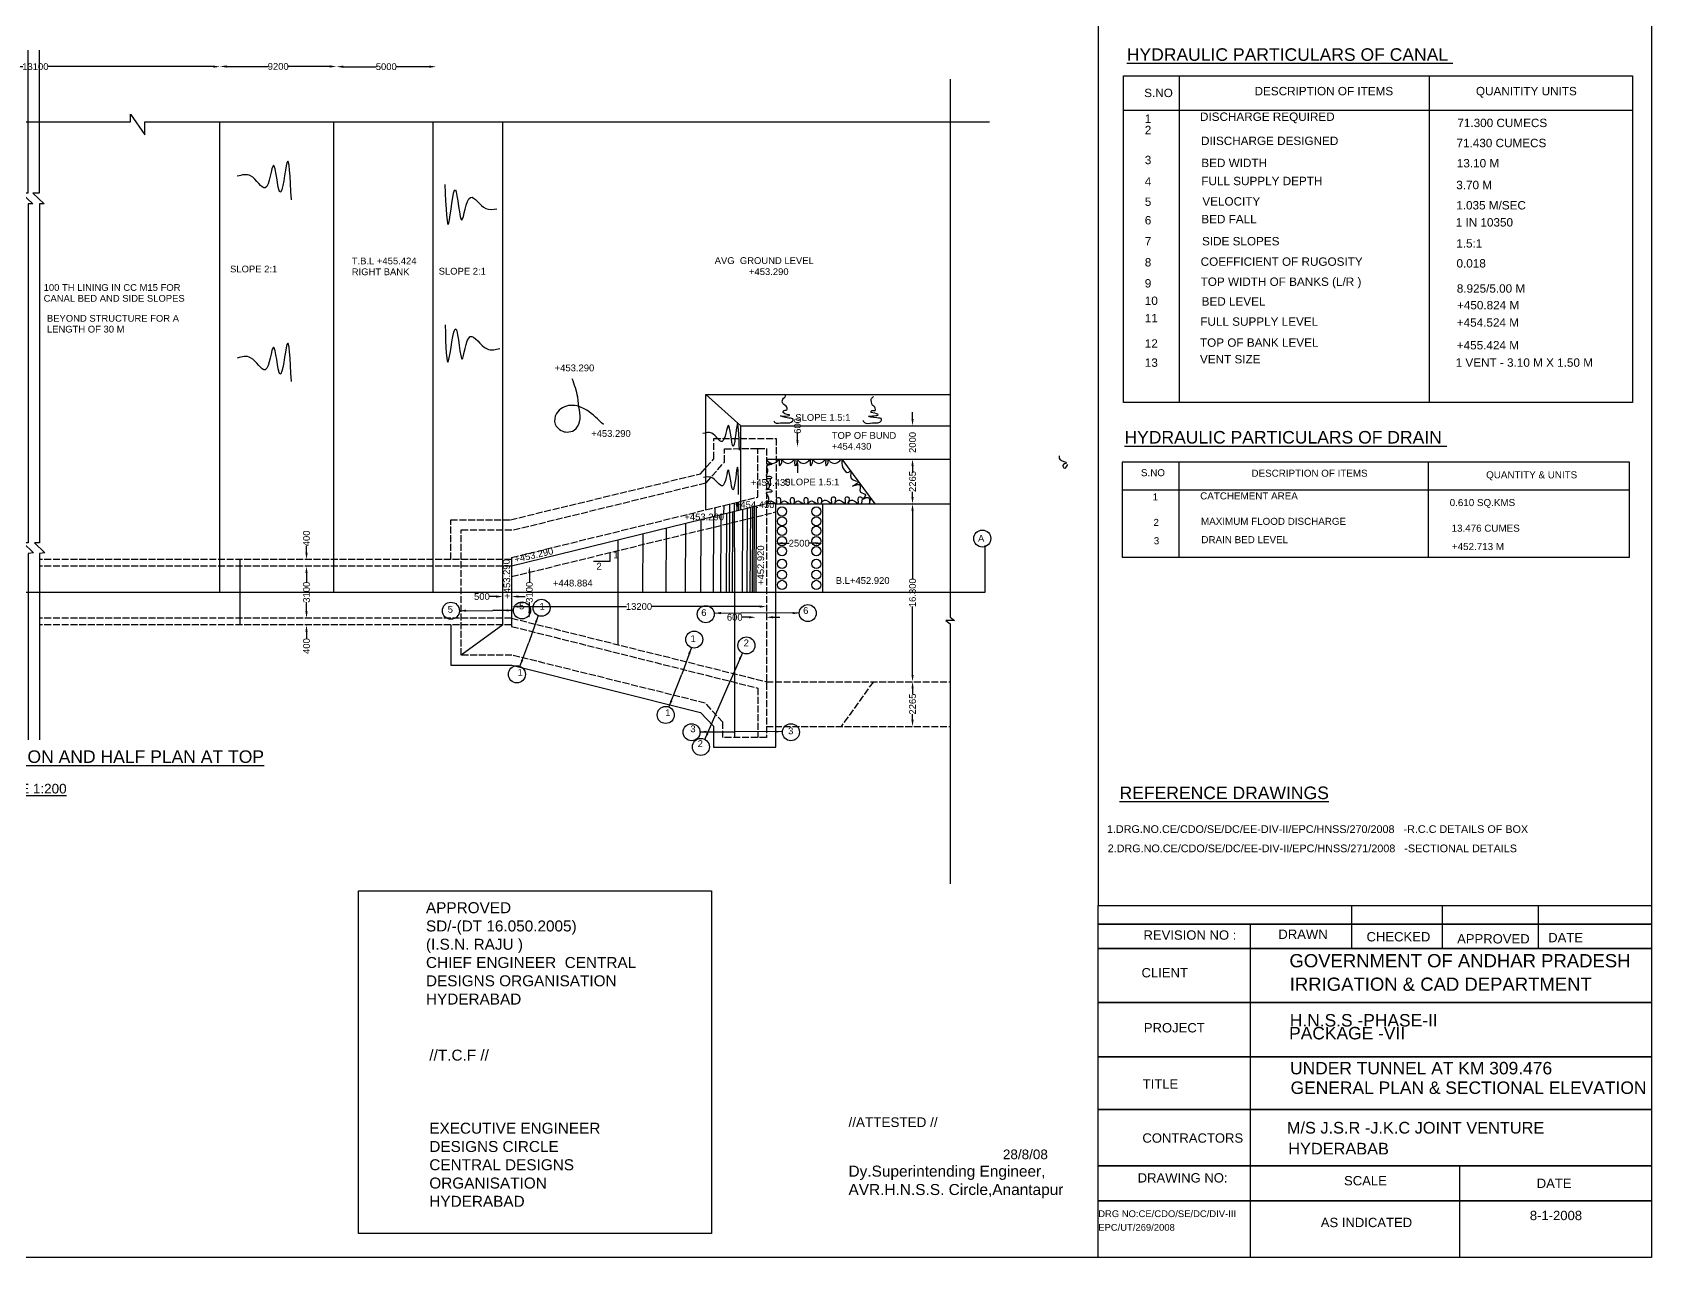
# Model space of a CAD drawing. Header units: millimetres. Extents: x -53221415 to -53206519, y 22145284 to 22155518.
# Drawn here: x -53214913 to -53206524, y 22145284 to 22151634 of the extents above; entities that cross this region are included whole.
import ezdxf

# ---------------------------------------------------------------- set-up
doc = ezdxf.new("R2010")
doc.units = ezdxf.units.MM
doc.header["$MEASUREMENT"] = 0
doc.linetypes.add('ACAD_ISO02W100', pattern=[15, 12, -3])
for name, color, linetype in [('DIMENSION', 7, 'Continuous'), ('DIMENSIONS', 7, 'Continuous'), ('DRAWING', 2, 'Continuous'), ('TEXT', 7, 'Continuous')]:
    doc.layers.add(name, color=color, linetype=linetype)
doc.styles.get("Standard").update_dxf_attribs({"font": 'arial.ttf', "height": 35})
doc.dimstyles.get("Standard").update_dxf_attribs({"dimtxt": 35, "dimasz": 35, "dimexe": 0.18, "dimexo": 0.0625, "dimgap": 0.09, "dimtad": 0, "dimdec": 0, "dimzin": 0, "dimdsep": 46, "dimtxsty": 'Standard', "dimcen": 0.09, "dimse1": 1, "dimse2": 1, "dimadec": 0, "dimazin": 0, "dimtfac": 1, "dimtdec": 0, "dimtofl": 0, "dimtmove": 0, "dimatfit": 3, "dimfxl": 1, "dimtolj": 1, "dimtzin": 0, "dimarcsym": 0})

# ---------------------------------------------------------------- blocks, each defined once
blk = doc.blocks.new('*D80')
at = {"layer": 'Defpoints', "color": 0}
for p in [(-53213941.6, 22151456.4), (-53215854.2, 22151171.1), (-53213941.6, 22151171.1)]:
    blk.add_point(p, dxfattribs=at)
at = {"layer": 'DIMENSION', "color": 0, "lineweight": -2}
for p, q in [((-53215819.2, 22151456.4), (-53214962.2, 22151456.4)), ((-53213976.6, 22151456.4), (-53214833.7, 22151456.4))]:
    blk.add_line(p, q, dxfattribs=at)
at = {"layer": 'DIMENSION', "color": 0}
for points in [[(-53215819.2, 22151462.2), (-53215819.2, 22151450.5), (-53215854.2, 22151456.4)], [(-53213976.6, 22151462.2), (-53213976.6, 22151450.5), (-53213941.6, 22151456.4)]]:
    blk.add_solid(points, dxfattribs=at)
at = {"layer": 'DIMENSION', "color": 0, "insert": (-53214897.9, 22151456.4), "char_height": 35, "attachment_point": 5}
blk.add_mtext('\\A1;13100', dxfattribs=at)
blk = doc.blocks.new('*D81')
at = {"layer": 'Defpoints', "color": 0}
for p in [(-53213941.6, 22151456.4), (-53213337.9, 22151457.3), (-53213337.9, 22151456.4)]:
    blk.add_point(p, dxfattribs=at)
at = {"layer": 'DIMENSION', "color": 0, "lineweight": -2}
for p, q in [((-53213906.6, 22151457.3), (-53213692, 22151457.3)), ((-53213372.9, 22151457.3), (-53213587.5, 22151457.3))]:
    blk.add_line(p, q, dxfattribs=at)
at = {"layer": 'DIMENSION', "color": 0}
for points in [[(-53213906.6, 22151463.2), (-53213906.6, 22151451.5), (-53213941.6, 22151457.3)], [(-53213372.9, 22151463.2), (-53213372.9, 22151451.5), (-53213337.9, 22151457.3)]]:
    blk.add_solid(points, dxfattribs=at)
at = {"layer": 'DIMENSION', "color": 0, "insert": (-53213639.8, 22151457.3), "char_height": 35, "attachment_point": 5}
blk.add_mtext('\\A1;9200', dxfattribs=at)
blk = doc.blocks.new('*D82')
at = {"layer": 'Defpoints', "color": 0}
for p in [(-53213337.9, 22151457.3), (-53212821.6, 22151457.3), (-53212821.6, 22151456.1)]:
    blk.add_point(p, dxfattribs=at)
at = {"layer": 'DIMENSION', "color": 0, "lineweight": -2}
for p, q in [((-53213302.9, 22151456.1), (-53213132, 22151456.1)), ((-53212856.6, 22151456.1), (-53213027.5, 22151456.1))]:
    blk.add_line(p, q, dxfattribs=at)
at = {"layer": 'DIMENSION', "color": 0}
for points in [[(-53213302.9, 22151461.9), (-53213302.9, 22151450.2), (-53213337.9, 22151456.1)], [(-53212856.6, 22151461.9), (-53212856.6, 22151450.2), (-53212821.6, 22151456.1)]]:
    blk.add_solid(points, dxfattribs=at)
at = {"layer": 'DIMENSION', "color": 0, "insert": (-53213079.8, 22151456.1), "char_height": 35, "attachment_point": 5}
blk.add_mtext('\\A1;5000', dxfattribs=at)
blk = doc.blocks.new('*D89')
at = {"layer": 'Defpoints', "color": 0}
for p in [(-53213499.9, 22148598.1), (-53213493.1, 22148562.7), (-53213493.1, 22148562.7)]:
    blk.add_point(p, dxfattribs=at)
at = {"layer": 'DIMENSION', "color": 0, "lineweight": -2}
for p, q in [((-53213493.1, 22148633.1), (-53213493.1, 22148668.1)), ((-53213493.1, 22148527.7), (-53213493.1, 22148492.7))]:
    blk.add_line(p, q, dxfattribs=at)
at = {"layer": 'DIMENSION', "color": 0}
for points in [[(-53213498.9, 22148633.1), (-53213487.2, 22148633.1), (-53213493.1, 22148598.1)], [(-53213498.9, 22148527.7), (-53213487.2, 22148527.7), (-53213493.1, 22148562.7)]]:
    blk.add_solid(points, dxfattribs=at)
at = {"layer": 'DIMENSION', "color": 0, "insert": (-53213493.1, 22148453.3), "char_height": 35, "attachment_point": 5, "rotation": 90}
blk.add_mtext('\\A1;400', dxfattribs=at)
blk = doc.blocks.new('*D90')
at = {"layer": 'Defpoints', "color": 0}
for p in [(-53213493.1, 22148866.7), (-53213493.1, 22148866.7), (-53213493.1, 22148598.1)]:
    blk.add_point(p, dxfattribs=at)
at = {"layer": 'DIMENSION', "color": 0, "lineweight": -2}
for p, q in [((-53213493.1, 22148831.7), (-53213493.1, 22148784.7)), ((-53213493.1, 22148633.1), (-53213493.1, 22148680.1))]:
    blk.add_line(p, q, dxfattribs=at)
at = {"layer": 'DIMENSION', "color": 0}
for points in [[(-53213498.9, 22148831.7), (-53213487.2, 22148831.7), (-53213493.1, 22148866.7)], [(-53213498.9, 22148633.1), (-53213487.2, 22148633.1), (-53213493.1, 22148598.1)]]:
    blk.add_solid(points, dxfattribs=at)
at = {"layer": 'DIMENSION', "color": 0, "insert": (-53213493.1, 22148732.4), "char_height": 35, "attachment_point": 5, "rotation": 90}
blk.add_mtext('\\A1;3100', dxfattribs=at)
blk = doc.blocks.new('*D91')
at = {"layer": 'Defpoints', "color": 0}
for p in [(-53213493.1, 22148902.1), (-53213493.1, 22148902.1), (-53213493.1, 22148866.7)]:
    blk.add_point(p, dxfattribs=at)
at = {"layer": 'DIMENSION', "color": 0, "lineweight": -2}
for p, q in [((-53213493.1, 22148937.1), (-53213493.1, 22148972.1)), ((-53213493.1, 22148831.7), (-53213493.1, 22148796.7))]:
    blk.add_line(p, q, dxfattribs=at)
at = {"layer": 'DIMENSION', "color": 0}
for points in [[(-53213498.9, 22148937.1), (-53213487.2, 22148937.1), (-53213493.1, 22148902.1)], [(-53213498.9, 22148831.7), (-53213487.2, 22148831.7), (-53213493.1, 22148866.7)]]:
    blk.add_solid(points, dxfattribs=at)
at = {"layer": 'DIMENSION', "color": 0, "insert": (-53213493.1, 22149011.5), "char_height": 35, "attachment_point": 5, "rotation": 90}
blk.add_mtext('\\A1;400', dxfattribs=at)
blk = doc.blocks.new('*D92')
at = {"layer": 'Defpoints', "color": 0}
for p in [(-53212430.1, 22148866.8), (-53212338.3, 22148866.8), (-53212430.1, 22148598.1)]:
    blk.add_point(p, dxfattribs=at)
at = {"layer": 'DIMENSION', "color": 0, "lineweight": -2}
for p, q in [((-53212338.3, 22148831.8), (-53212338.3, 22148784.7)), ((-53212338.3, 22148633.1), (-53212338.3, 22148680.2))]:
    blk.add_line(p, q, dxfattribs=at)
at = {"layer": 'DIMENSION', "color": 0}
for points in [[(-53212344.1, 22148831.8), (-53212332.5, 22148831.8), (-53212338.3, 22148866.8)], [(-53212344.1, 22148633.1), (-53212332.5, 22148633.1), (-53212338.3, 22148598.1)]]:
    blk.add_solid(points, dxfattribs=at)
at = {"layer": 'DIMENSION', "color": 0, "insert": (-53212338.3, 22148732.4), "char_height": 35, "attachment_point": 5, "rotation": 90}
blk.add_mtext('\\A1;3100', dxfattribs=at)
blk = doc.blocks.new('*D93')
at = {"layer": 'Defpoints', "color": 0}
for p in [(-53212475.5, 22148710), (-53212475.5, 22148662.7), (-53212430.1, 22148662.7)]:
    blk.add_point(p, dxfattribs=at)
at = {"layer": 'DIMENSION', "color": 0, "lineweight": -2}
for p, q in [((-53212510.5, 22148710), (-53212545.5, 22148710)), ((-53212395.1, 22148710), (-53212360.1, 22148710))]:
    blk.add_line(p, q, dxfattribs=at)
at = {"layer": 'DIMENSION', "color": 0}
for points in [[(-53212510.5, 22148715.8), (-53212510.5, 22148704.2), (-53212475.5, 22148710)], [(-53212395.1, 22148715.8), (-53212395.1, 22148704.2), (-53212430.1, 22148710)]]:
    blk.add_solid(points, dxfattribs=at)
at = {"layer": 'DIMENSION', "color": 0, "insert": (-53212584.2, 22148710), "char_height": 35, "attachment_point": 5}
blk.add_mtext('\\A1;500', dxfattribs=at)
blk = doc.blocks.new('*D94')
at = {"layer": 'Defpoints', "color": 0}
for p in [(-53212430.1, 22148662.7), (-53211110.5, 22148662.7), (-53211110.5, 22148658.1)]:
    blk.add_point(p, dxfattribs=at)
at = {"layer": 'DIMENSION', "color": 0, "lineweight": -2}
for p, q in [((-53212395.1, 22148658.1), (-53211834.6, 22148658.1)), ((-53211145.5, 22148658.1), (-53211706.1, 22148658.1))]:
    blk.add_line(p, q, dxfattribs=at)
at = {"layer": 'DIMENSION', "color": 0}
for points in [[(-53212395.1, 22148664), (-53212395.1, 22148652.3), (-53212430.1, 22148658.1)], [(-53211145.5, 22148664), (-53211145.5, 22148652.3), (-53211110.5, 22148658.1)]]:
    blk.add_solid(points, dxfattribs=at)
at = {"layer": 'DIMENSION', "color": 0, "insert": (-53211770.3, 22148658.1), "char_height": 35, "attachment_point": 5}
blk.add_mtext('\\A1;13200', dxfattribs=at)
blk = doc.blocks.new('*D95')
at = {"layer": 'Defpoints', "color": 0}
for p in [(-53211165.5, 22148602.6), (-53211165.5, 22148569), (-53211110.5, 22148569)]:
    blk.add_point(p, dxfattribs=at)
at = {"layer": 'DIMENSION', "color": 0, "lineweight": -2}
for p, q in [((-53211200.5, 22148602.6), (-53211235.5, 22148602.6)), ((-53211075.5, 22148602.6), (-53211040.5, 22148602.6))]:
    blk.add_line(p, q, dxfattribs=at)
at = {"layer": 'DIMENSION', "color": 0}
for points in [[(-53211200.5, 22148608.4), (-53211200.5, 22148596.8), (-53211165.5, 22148602.6)], [(-53211075.5, 22148608.4), (-53211075.5, 22148596.8), (-53211110.5, 22148602.6)]]:
    blk.add_solid(points, dxfattribs=at)
at = {"layer": 'DIMENSION', "color": 0, "insert": (-53211274.2, 22148602.6), "char_height": 35, "attachment_point": 5}
blk.add_mtext('\\A1;600', dxfattribs=at)
blk = doc.blocks.new('*D96')
at = {"layer": 'Defpoints', "color": 0}
for p in [(-53210353, 22148268.8), (-53210353, 22148268.8), (-53210353, 22148036.8)]:
    blk.add_point(p, dxfattribs=at)
at = {"layer": 'DIMENSION', "color": 0, "lineweight": -2}
for p, q in [((-53210353, 22148233.8), (-53210353, 22148205.6)), ((-53210353, 22148071.8), (-53210353, 22148100))]:
    blk.add_line(p, q, dxfattribs=at)
at = {"layer": 'DIMENSION', "color": 0}
for points in [[(-53210358.8, 22148233.8), (-53210347.1, 22148233.8), (-53210353, 22148268.8)], [(-53210358.8, 22148071.8), (-53210347.1, 22148071.8), (-53210353, 22148036.8)]]:
    blk.add_solid(points, dxfattribs=at)
at = {"layer": 'DIMENSION', "color": 0, "insert": (-53210353, 22148152.8), "char_height": 35, "attachment_point": 5, "rotation": 90}
blk.add_mtext('\\A1;2265', dxfattribs=at)
blk = doc.blocks.new('*D97')
at = {"layer": 'Defpoints', "color": 0}
for p in [(-53210353, 22149190.6), (-53210353, 22149190.6), (-53210353, 22148268.8)]:
    blk.add_point(p, dxfattribs=at)
at = {"layer": 'DIMENSION', "color": 0, "lineweight": -2}
for p, q in [((-53210353, 22149155.6), (-53210353, 22148800.8)), ((-53210353, 22148303.8), (-53210353, 22148658.7))]:
    blk.add_line(p, q, dxfattribs=at)
at = {"layer": 'DIMENSION', "color": 0}
for points in [[(-53210358.8, 22149155.6), (-53210347.1, 22149155.6), (-53210353, 22149190.6)], [(-53210358.8, 22148303.8), (-53210347.1, 22148303.8), (-53210353, 22148268.8)]]:
    blk.add_solid(points, dxfattribs=at)
at = {"layer": 'DIMENSION', "color": 0, "insert": (-53210353, 22148729.7), "char_height": 35, "attachment_point": 5, "rotation": 90}
blk.add_mtext('\\A1;16.300', dxfattribs=at)
blk = doc.blocks.new('*D98')
at = {"layer": 'Defpoints', "color": 0}
for p in [(-53210353, 22149421.6), (-53210353, 22149421.6), (-53210353, 22149190.6)]:
    blk.add_point(p, dxfattribs=at)
at = {"layer": 'DIMENSION', "color": 0, "lineweight": -2}
for p, q in [((-53210353, 22149386.6), (-53210353, 22149358.9)), ((-53210353, 22149225.6), (-53210353, 22149253.4))]:
    blk.add_line(p, q, dxfattribs=at)
at = {"layer": 'DIMENSION', "color": 0}
for points in [[(-53210358.8, 22149386.6), (-53210347.1, 22149386.6), (-53210353, 22149421.6)], [(-53210358.8, 22149225.6), (-53210347.1, 22149225.6), (-53210353, 22149190.6)]]:
    blk.add_solid(points, dxfattribs=at)
at = {"layer": 'DIMENSION', "color": 0, "insert": (-53210353, 22149306.1), "char_height": 35, "attachment_point": 5, "rotation": 90}
blk.add_mtext('\\A1;2265', dxfattribs=at)
blk = doc.blocks.new('*D99')
at = {"layer": 'Defpoints', "color": 0}
for p in [(-53210353, 22149595.5), (-53210353, 22149595.5), (-53210353, 22149421.6)]:
    blk.add_point(p, dxfattribs=at)
at = {"layer": 'DIMENSION', "color": 0, "lineweight": -2}
for p, q in [((-53210353, 22149630.5), (-53210353, 22149665.5)), ((-53210353, 22149386.6), (-53210353, 22149351.6))]:
    blk.add_line(p, q, dxfattribs=at)
at = {"layer": 'DIMENSION', "color": 0}
for points in [[(-53210358.8, 22149630.5), (-53210347.1, 22149630.5), (-53210353, 22149595.5)], [(-53210358.8, 22149386.6), (-53210347.1, 22149386.6), (-53210353, 22149421.6)]]:
    blk.add_solid(points, dxfattribs=at)
at = {"layer": 'DIMENSION', "color": 0, "insert": (-53210353, 22149508.6), "char_height": 35, "attachment_point": 5, "rotation": 90}
blk.add_mtext('\\A1;2000', dxfattribs=at)
blk = doc.blocks.new('*D100')
at = {"layer": 'Defpoints', "color": 0}
for p in [(-53211060.5, 22148986.3), (-53211060.5, 22148986.3), (-53210819.8, 22148986.3)]:
    blk.add_point(p, dxfattribs=at)
at = {"layer": 'DIMENSION', "color": 0, "lineweight": -2}
for p, q in [((-53211025.5, 22148986.3), (-53210992.8, 22148986.3)), ((-53210854.8, 22148986.3), (-53210887.6, 22148986.3))]:
    blk.add_line(p, q, dxfattribs=at)
at = {"layer": 'DIMENSION', "color": 0}
for points in [[(-53211025.5, 22148992.2), (-53211025.5, 22148980.5), (-53211060.5, 22148986.3)], [(-53210854.8, 22148992.2), (-53210854.8, 22148980.5), (-53210819.8, 22148986.3)]]:
    blk.add_solid(points, dxfattribs=at)
at = {"layer": 'DIMENSION', "color": 0, "insert": (-53210940.2, 22148986.3), "char_height": 35, "attachment_point": 5}
blk.add_mtext('\\A1;2500', dxfattribs=at)
blk = doc.blocks.new('*D101')
at = {"layer": 'Defpoints', "color": 0}
for p in [(-53210994.6, 22149485.5), (-53210949, 22149485.5), (-53210994.6, 22149421.6)]:
    blk.add_point(p, dxfattribs=at)
at = {"layer": 'DIMENSION', "color": 0, "lineweight": -2}
for p, q in [((-53210949, 22149520.5), (-53210949, 22149555.5)), ((-53210949, 22149386.6), (-53210949, 22149351.6))]:
    blk.add_line(p, q, dxfattribs=at)
at = {"layer": 'DIMENSION', "color": 0}
for points in [[(-53210954.8, 22149520.5), (-53210943.2, 22149520.5), (-53210949, 22149485.5)], [(-53210954.8, 22149386.6), (-53210943.2, 22149386.6), (-53210949, 22149421.6)]]:
    blk.add_solid(points, dxfattribs=at)
at = {"layer": 'DIMENSION', "color": 0, "insert": (-53210949, 22149594.3), "char_height": 35, "attachment_point": 5, "rotation": 90}
blk.add_mtext('\\A1;600', dxfattribs=at)

msp = doc.modelspace()

# ---------------------------------------------------------------- linework, layer by layer
at = {"layer": 'DIMENSION', "color": 0}
msp.add_lwpolyline([(-53206523.6, 22145283.8), (-53221415, 22145283.8), (-53221415, 22155510.8), (-53206523.6, 22155510.8)], close=True, dxfattribs=at)
for points in [[(-53209390.8, 22155510.8), (-53209390.8, 22147108.2)], [(-53211921.5, 22148937.9), (-53211921.5, 22148891.5), (-53212005.9, 22148891.5)], [(-53213838.4, 22148904.4), (-53213838.4, 22148562.6)]]:
    msp.add_lwpolyline(points, dxfattribs=at)
for centre in [(-53209991.4, 22149010.6), (-53212275.3, 22148652), (-53212744.8, 22148636.6), (-53212376.5, 22148638.2), (-53211424.5, 22148618.6), (-53210895.6, 22148624), (-53211484.1, 22148487.2), (-53211213.7, 22148456.9), (-53212403, 22148306.9), (-53211631.9, 22148096.2), (-53211497.8, 22148006.7), (-53210983, 22148006.9), (-53211449.8, 22147930.4)]:
    msp.add_circle(centre, 44.1, dxfattribs=at)
for centre in [(-53211029.2, 22149150.9), (-53211029.2, 22149100), (-53210851.3, 22149150.9), (-53210851.3, 22149100), (-53211029.2, 22149050.2), (-53211029.2, 22148996.6), (-53210851.3, 22149050.2), (-53210851.3, 22148996.6), (-53211029.2, 22148945.1), (-53210851.3, 22148945.1), (-53211029.2, 22148879.2), (-53210851.3, 22148879.2), (-53211029.2, 22148823.6), (-53211029.2, 22148770.1), (-53210851.3, 22148823.6), (-53210851.3, 22148770.1)]:
    msp.add_ellipse(centre, major_axis=(-24, 0), ratio=1, dxfattribs=at)
for points in [[(-53211071.5, 22149621.1), (-53211063.1, 22149609.9), (-53211047.1, 22149609.4), (-53211005.3, 22149609.9), (-53210974.9, 22149619), (-53210970.8, 22149626.5), (-53210994.3, 22149635.3), (-53211036.9, 22149646.4), (-53211000.3, 22149646.4), (-53210988, 22149650.8), (-53211022.8, 22149663.5), (-53211021.8, 22149672.1), (-53211003.7, 22149677.7), (-53211003.6, 22149691.5), (-53211025, 22149711.2), (-53211024.5, 22149733.8), (-53211011.4, 22149748.4), (-53211012.5, 22149757.6)], [(-53210610, 22149623.9), (-53210602.5, 22149612.8), (-53210560.5, 22149609.9), (-53210514.7, 22149621.2), (-53210513, 22149627.8), (-53210538.5, 22149635.8), (-53210582, 22149644.3), (-53210550, 22149646.8), (-53210530.8, 22149652.3), (-53210559, 22149662.1), (-53210568.4, 22149666.3), (-53210564.4, 22149673.8), (-53210547.1, 22149675), (-53210546, 22149685.8), (-53210561.9, 22149704.5), (-53210565.5, 22149716.9), (-53210566.9, 22149732.8), (-53210556, 22149747.4)], [(-53209593.1, 22149439.6), (-53209590.5, 22149422.7), (-53209555.9, 22149402.3), (-53209573.7, 22149389.2), (-53209568.9, 22149376.3), (-53209547.8, 22149394.1)], [(-53211110.5, 22149398.7), (-53211082.3, 22149395.5), (-53211110.5, 22149384.2), (-53211103.7, 22149369), (-53211110.5, 22149332.9), (-53211086, 22149330.8), (-53211082.5, 22149325.1), (-53211111.1, 22149319.1), (-53211099.8, 22149297.1), (-53211103.7, 22149267.4), (-53211113.9, 22149264.4), (-53211084.1, 22149262.1), (-53211080.7, 22149255.6), (-53211111.3, 22149247.8), (-53211102.8, 22149232.6), (-53211110.2, 22149189.9)], [(-53211110.5, 22149421.6), (-53211099.7, 22149408.5), (-53211055.1, 22149409.7), (-53211043.2, 22149421.6), (-53211043.9, 22149405.8), (-53211040.6, 22149388.1), (-53211032.8, 22149399.2), (-53211030.4, 22149421.6)], [(-53211030.4, 22149421.6), (-53211019.6, 22149408.5), (-53210974.9, 22149409.7), (-53210963, 22149421.6), (-53210963.8, 22149405.8), (-53210960.4, 22149388.1), (-53210952.6, 22149399.2), (-53210950.2, 22149421.6)], [(-53210950.2, 22149421.6), (-53210939.4, 22149408.5), (-53210894.8, 22149409.7), (-53210882.9, 22149421.6), (-53210883.6, 22149405.8), (-53210880.2, 22149388.1), (-53210872.4, 22149399.2), (-53210870, 22149421.6)], [(-53210870, 22149421.6), (-53210859.2, 22149408.5), (-53210814.6, 22149409.7), (-53210802.7, 22149421.6), (-53210803.4, 22149405.8), (-53210800, 22149388.1), (-53210792.3, 22149399.2), (-53210789.8, 22149421.6)], [(-53210719.8, 22149421.6), (-53210713.5, 22149377.5), (-53210683.7, 22149354.8), (-53210675, 22149361.2), (-53210671.5, 22149324), (-53210632.2, 22149303.6), (-53210664.7, 22149281.9), (-53210627.4, 22149290.3), (-53210622.3, 22149251.3), (-53210596.6, 22149235.8), (-53210608.2, 22149216.5), (-53210583.6, 22149224), (-53210576.8, 22149190.6), (-53210569.8, 22149219.4)], [(-53211110.5, 22149190.6), (-53211087.1, 22149205.4), (-53211055.6, 22149190.6), (-53211053.7, 22149221.8), (-53211044.4, 22149223.7), (-53211039.6, 22149190.6)], [(-53211039.6, 22149190.6), (-53211016.1, 22149205.4), (-53210984.7, 22149190.6), (-53210982.7, 22149221.8), (-53210973.4, 22149223.7), (-53210968.6, 22149190.6)], [(-53210968.6, 22149190.6), (-53210945.1, 22149205.4), (-53210913.7, 22149190.6), (-53210911.8, 22149221.8), (-53210902.5, 22149223.7), (-53210897.7, 22149190.6)], [(-53210897.7, 22149190.6), (-53210874.2, 22149205.4), (-53210842.7, 22149190.6), (-53210840.8, 22149221.8), (-53210831.5, 22149223.7), (-53210826.7, 22149190.6)], [(-53210826, 22149194.6), (-53210802.5, 22149209.4), (-53210771.1, 22149194.6), (-53210769.2, 22149225.7), (-53210759.9, 22149227.7), (-53210755.1, 22149194.6)], [(-53210755.1, 22149194.6), (-53210731.6, 22149209.4), (-53210700.1, 22149194.6), (-53210698.2, 22149225.7), (-53210688.9, 22149227.7), (-53210684.1, 22149194.6)], [(-53210687.9, 22149194.5), (-53210664.4, 22149209.3), (-53210633, 22149194.5), (-53210631.1, 22149225.6), (-53210621.8, 22149227.6), (-53210617, 22149194.5)]]:
    msp.add_spline(points, degree=3, dxfattribs=at)
msp.add_open_spline([(-53210789.8, 22149421.6), (-53210786.6, 22149416.9), (-53210774.9, 22149399.7), (-53210741.9, 22149395.2), (-53210722.5, 22149424.5), (-53210721.9, 22149420.5), (-53210722, 22149419)], degree=3, knots=[0, 0, 0, 0, 17.037583, 61.692535, 78.566155, 83.853306, 83.853306, 83.853306, 83.853306], dxfattribs=at)
at = {"layer": 'DIMENSIONS', "color": 0}
msp.add_lwpolyline([(-53211395.3, 22145409.1), (-53213223.3, 22145409.1), (-53213223.3, 22147185.2), (-53211395.3, 22147185.2)], close=True, dxfattribs=at)
at = {"layer": 'DRAWING', "color": 0}
for points in [[(-53214936.8, 22151542), (-53214936.8, 22150801.2), (-53214970.2, 22150801.2), (-53214911.1, 22150745.4), (-53214935.7, 22150745.4), (-53214935.7, 22148988.3), (-53214961.1, 22148988.3), (-53214907.4, 22148936.5), (-53214935.2, 22148934), (-53214935.2, 22147968.1)], [(-53214877.9, 22151542), (-53214877.9, 22150801.2), (-53214911.3, 22150801.2), (-53214852.3, 22150745.4), (-53214876.9, 22150745.4), (-53214876.9, 22148988.3), (-53214902.2, 22148988.3), (-53214848.6, 22148936.5), (-53214876.4, 22148934), (-53214876.4, 22147968.1)], [(-53210157.3, 22151391.6), (-53210157.3, 22148603.9), (-53210134.9, 22148585.2), (-53210180.5, 22148585.2), (-53210157.3, 22148568.3), (-53210157.3, 22147220.9)], [(-53220066.5, 22151177.4), (-53219396.6, 22151177.4), (-53219277.7, 22151296.5), (-53219277.7, 22151048.7), (-53219156.4, 22151171.1), (-53215260.7, 22151171.1), (-53215260.7, 22151210.8), (-53215185.1, 22151103.4), (-53215185.1, 22151171.1), (-53214405.5, 22151171.1), (-53214405.5, 22151209.4), (-53214331.2, 22151102.2), (-53214331.2, 22151171.1), (-53209954.1, 22151171.1)], [(-53213941.6, 22148732.1), (-53213941.6, 22151171.1)], [(-53213350.9, 22148732.1), (-53213350.9, 22151171.1)], [(-53212836.2, 22148732.1), (-53212836.2, 22151171.1)], [(-53212475.5, 22148562.9), (-53212475.5, 22151171.1)], [(-53211424.5, 22149159.1), (-53211424.5, 22149757.2)], [(-53211424.5, 22149757.2), (-53210157.3, 22149757.2)], [(-53211424.5, 22149757.2), (-53211242.2, 22149595.5)], [(-53211242.2, 22149158.5), (-53211242.2, 22149595.5), (-53210157.3, 22149595.5)], [(-53211110.5, 22149421.6), (-53210157.3, 22149421.6)], [(-53210719.8, 22149421.6), (-53210548.4, 22149190.6)], [(-53211060.5, 22149190.6), (-53211111.5, 22149190.6), (-53212430.5, 22148866.7)], [(-53211299.8, 22149144.4), (-53211299, 22149189.9)], [(-53211273.8, 22148732.1), (-53211275.5, 22149195.7)], [(-53211262.2, 22149153.6), (-53211263.2, 22149198.7)], [(-53211252.8, 22149156), (-53211252.4, 22149201.4)], [(-53211060.5, 22148732.1), (-53211060.5, 22149190.6), (-53210157.3, 22149190.6)], [(-53210819.8, 22149190.6), (-53210819.8, 22148732.1)], [(-53211449.2, 22148732.1), (-53211447.6, 22149108.1)], [(-53211384.1, 22148732.1), (-53211382.4, 22149124.1)], [(-53211374.9, 22149126), (-53211375.5, 22149171.1)], [(-53211346.9, 22148732.1), (-53211345.3, 22149133.2)], [(-53211330.2, 22149136.9), (-53211329.1, 22149182.5)], [(-53211317.2, 22148732.1), (-53211315.5, 22149140.6)], [(-53211301.5, 22148732.1), (-53211299.8, 22149144.4)], [(-53211286.2, 22148732.1), (-53211284.4, 22149148.2)], [(-53211233.8, 22148732.1), (-53211232, 22149161.1)], [(-53211210.2, 22148732.1), (-53211208.3, 22149166.9)], [(-53211193.6, 22148732.1), (-53211191.7, 22149171)], [(-53211182.6, 22148732.1), (-53211180.8, 22149173.6)], [(-53211174.3, 22148732.1), (-53211172.5, 22149175.7)], [(-53211163.6, 22148732.1), (-53211161.7, 22149178.3)], [(-53211749.8, 22148732.1), (-53211748.6, 22149034.2)], [(-53211629.1, 22148732.1), (-53211627.7, 22149063.9)], [(-53211529.9, 22148732.1), (-53211528.4, 22149088.3)], [(-53220088.9, 22148895.6), (-53220088.9, 22148732.1), (-53209976.3, 22148732.1), (-53209976.3, 22148974.8)], [(-53211878.8, 22148732.1), (-53211877.6, 22149002.5)], [(-53212430.1, 22148912.1), (-53212430.1, 22148555.2)], [(-53212744.8, 22148562.7), (-53212744.8, 22148353.6), (-53212428.9, 22148353.6), (-53211452.5, 22148109.9), (-53211385, 22148037.6), (-53211385, 22147928.8), (-53211060.5, 22147928.8), (-53211060.5, 22148732.1)], [(-53211878.8, 22148460.4), (-53211878.8, 22148732.1)], [(-53211273.8, 22147978.8), (-53211273.8, 22148732.1)], [(-53212475.5, 22148562.7), (-53212690.9, 22148406.6)]]:
    msp.add_lwpolyline(points, dxfattribs=at)
at = {"layer": 'DRAWING', "color": 0, "linetype": 'ACAD_ISO02W100', "ltscale": 3}
for points in [[(-53212745.9, 22148902.1), (-53212745.9, 22149108.1), (-53212436.3, 22149108.1), (-53211451.8, 22149346.2), (-53211381.9, 22149424.6), (-53211381.9, 22149528.8), (-53211059.5, 22149528.8), (-53211059.5, 22149190.6)], [(-53212430.1, 22148912.1), (-53211154.4, 22149225.5), (-53211154.4, 22149477.8), (-53211110.5, 22149477.8), (-53211110.5, 22147978.8), (-53211336.6, 22147978.8), (-53211336.6, 22148058.3), (-53211427, 22148157.7), (-53212428.6, 22148406.6), (-53212690.9, 22148406.6), (-53212690.9, 22149055.3), (-53212420.3, 22149055.3), (-53211423, 22149300.2), (-53211327.5, 22149406.2), (-53211327.5, 22149475.6), (-53211154.4, 22149477.8)], [(-53212430.1, 22148813.3), (-53211060.5, 22149148.7)], [(-53212430.5, 22148902.1), (-53214876.4, 22148902.1)], [(-53212430.5, 22148866.7), (-53214876.4, 22148866.7)], [(-53212430.5, 22148598.1), (-53214876.4, 22148598.1)], [(-53212430.5, 22148562.7), (-53214876.4, 22148562.7)], [(-53212430.5, 22148598.1), (-53211110.5, 22148268.8), (-53210157.3, 22148268.8)], [(-53212430.1, 22148555.2), (-53211154.3, 22148235.3), (-53211154.3, 22147978.8)], [(-53210555.9, 22148268.8), (-53210722.7, 22148036.8)], [(-53211110.5, 22148036.8), (-53210157.3, 22148036.8)]]:
    msp.add_lwpolyline(points, dxfattribs=at)
at = {"layer": 'DRAWING', "color": 0}
for points in [[(-53213571.4, 22150766.8), (-53213594.4, 22150958.2), (-53213630.5, 22150805.1), (-53213664.4, 22150945.1), (-53213707.1, 22150828.1), (-53213782.7, 22150890.4), (-53213851.6, 22150888.2)], [(-53212776.8, 22150845.4), (-53212755.1, 22150645.4), (-53212721.9, 22150817.9), (-53212687.8, 22150660.6), (-53212643.2, 22150779), (-53212563.5, 22150721.2), (-53212506.6, 22150720.3)], [(-53212774.9, 22150118.3), (-53212757.2, 22149931.4), (-53212719, 22150096.9), (-53212686.1, 22149939.6), (-53212644.4, 22150057.6), (-53212557.4, 22149993.6), (-53212491, 22149995.9)], [(-53213571.4, 22149824.5), (-53213594.4, 22150015.9), (-53213630.5, 22149862.8), (-53213664.4, 22150002.8), (-53213707.1, 22149885.8), (-53213782.7, 22149948.1), (-53213851.6, 22149945.9)], [(-53211954.9, 22149601.1), (-53212041.3, 22149675.2), (-53212123.9, 22149701), (-53212197.6, 22149659.1), (-53212204.1, 22149602.7), (-53212173, 22149570.1), (-53212142.4, 22149562.5), (-53212106.8, 22149572.5), (-53212077.9, 22149615.8), (-53212079.3, 22149677.1), (-53212087.7, 22149743.3), (-53212115.9, 22149839.2)], [(-53211249.7, 22149468.7), (-53211262.1, 22149602.2), (-53211283.2, 22149488.5), (-53211307.5, 22149597.3), (-53211340, 22149513.6), (-53211393.3, 22149556.5), (-53211438.8, 22149554.4)], [(-53211253.9, 22149239.7), (-53211262.3, 22149375.6), (-53211284.7, 22149262.6), (-53211308.1, 22149367.2), (-53211338, 22149284.1), (-53211388.5, 22149323.8), (-53211436.6, 22149327.5)]]:
    msp.add_spline(points, degree=3, dxfattribs=at)
at = {"layer": 'TEXT', "color": 0}
for points in [[(-53209260.1, 22151408.6), (-53206623, 22151408.6), (-53206623, 22149716.4), (-53209260.1, 22149716.4)], [(-53206638.1, 22149407.3), (-53209266.5, 22149407.3), (-53209266.5, 22148914.8), (-53206638.1, 22148914.8)], [(-53206523.6, 22145283.8), (-53209390.9, 22145283.8), (-53209390.9, 22147108.2), (-53206523.6, 22147108.2)]]:
    msp.add_lwpolyline(points, close=True, dxfattribs=at)
for points in [[(-53208969.9, 22149716.4), (-53208969.9, 22151408.6)], [(-53207675.7, 22151408.6), (-53207675.7, 22149716.4)], [(-53209260.1, 22151230.4), (-53206623, 22151230.4)], [(-53208972.6, 22149407.3), (-53208972.6, 22148914.8)], [(-53207681.8, 22149407.3), (-53207681.8, 22148914.8)], [(-53209266.5, 22149262.3), (-53206638.1, 22149262.3)], [(-53208077.8, 22147108.2), (-53208077.8, 22146886.2)], [(-53207608.3, 22147108.2), (-53207608.3, 22146886.2)], [(-53207111, 22147108.2), (-53207111, 22146886.2)], [(-53206523.6, 22147011.4), (-53209390.9, 22147011.4), (-53206523.6, 22147011.4)], [(-53208604, 22147011.4), (-53208604, 22145283.8)], [(-53206523.6, 22146886.2), (-53209390.9, 22146886.2), (-53206523.6, 22146886.2)], [(-53206523.6, 22146606.6), (-53209390.9, 22146606.6), (-53206523.6, 22146606.6)], [(-53206523.6, 22146324.3), (-53209390.9, 22146324.3), (-53206523.6, 22146324.3)], [(-53206523.6, 22146052.1), (-53209390.9, 22146052.1), (-53206523.6, 22146052.1)], [(-53206523.6, 22145759.9), (-53209390.9, 22145759.9), (-53206523.6, 22145759.9)], [(-53207518, 22145283.8), (-53207518, 22145759.9)], [(-53206523.6, 22145578.4), (-53209390.9, 22145578.4), (-53206523.6, 22145578.4)]]:
    msp.add_lwpolyline(points, dxfattribs=at)

# ---------------------------------------------------------------- texts
at = {"layer": 'DIMENSIONS', "color": 0}
for s, p in [('1.DRG.NO.CE/CDO/SE/DC/EE-DIV-II/EPC/HNSS/270/2008   -R.C.C DETAILS OF BOX ', (-53209346.1, 22147484.7)), ('2.DRG.NO.CE/CDO/SE/DC/EE-DIV-II/EPC/HNSS/271/2008   -SECTIONAL DETAILS ', (-53209341.9, 22147384.8))]:
    msp.add_text(s, height=40, dxfattribs=at).set_placement(p)
at = {"layer": 'DIMENSIONS', "color": 0, "attachment_point": 1}
for s, insert, char_height, width in [('APPROVED \\PSD/-(DT 16.050.2005)\\P(I.S.N. RAJU ) \\PCHIEF ENGINEER  CENTRAL DESIGNS ORGANISATION HYDERABAD ', (-53212874.1, 22147125.8), 56.818, 1087.729), ('//T.C.F // \\P\\P\\P\\PEXECUTIVE ENGINEER  \\PDESIGNS CIRCLE  \\PCENTRAL DESIGNS ORGANISATION HYDERABAD', (-53212856.7, 22146361.8), 56.818, 1087.637), ('//ATTESTED //\\P\\P^I^I^I^I28/8/08\\P{\\H1.1429x;Dy.Superintending Engineer,\\PAVR.H.N.S.S. Circle,Anantapur }', (-53210684.8, 22146010.7), 50, 4423.287)]:
    msp.add_mtext(s, dxfattribs=dict(at, insert=insert, char_height=char_height, width=width))
at = {"layer": 'TEXT', "color": 0}
for s, height, p in [('%%UHYDRAULIC PARTICULARS OF CANAL ', 65, (-53209242.8, 22151486.6)), ('S.NO', 43.44, (-53209152.7, 22151298.6)), ('DESCRIPTION OF ITEMS ', 43.442, (-53208580.8, 22151307.9)), ('QUANITITY UNITS ', 43.442, (-53207433.8, 22151307.9)), ('1', 43.4, (-53209149.6, 22151165.1)), ('DISCHARGE REQUIRED ', 43.442, (-53208863.6, 22151175.2)), ('2', 43.4, (-53209149.6, 22151106.3)), ('71.300 CUMECS ', 43.442, (-53207530, 22151143.1)), ('DIISCHARGE DESIGNED ', 43.442, (-53208858.3, 22151050.2)), ('71.430 CUMECS', 43.442, (-53207534.5, 22151039)), ('3', 43.4, (-53209149.6, 22150950.9)), ('BED WIDTH ', 43.44, (-53208856.6, 22150935.8)), ('13.10 M', 43.44, (-53207532.8, 22150934.2)), ('4', 43.4, (-53209149.6, 22150840)), ('FULL SUPPLY DEPTH', 43.442, (-53208856.6, 22150842.1)), ('3.70 M', 43.44, (-53207535.8, 22150821.3)), ('5', 43.4, (-53209149.6, 22150734.8)), ('VELOCITY', 43.44, (-53208851.4, 22150736.3)), ('1.035 M/SEC', 43.442, (-53207535.8, 22150716.2)), ('6', 43.4, (-53209149.6, 22150638.8)), ('BED FALL', 43.44, (-53208856.6, 22150644.5)), ('1 IN 10350', 43.44, (-53207538.6, 22150627.7)), ('7', 43.4, (-53209149.6, 22150529.8)), ('SIDE SLOPES', 43.442, (-53208853.1, 22150530)), ('1.5:1', 43.44, (-53207535.8, 22150518.5)), ('T.B.L +455.424', 35, (-53213258.6, 22150431.9)), ('AVG  GROUND LEVEL', 35, (-53211378.2, 22150433.8)), ('8', 43.4, (-53209149.6, 22150420.8)), ('COEFFICIENT OF RUGOSITY', 43.442, (-53208860.1, 22150424.2)), ('0.018', 43.44, (-53207534.5, 22150415.3)), ('SLOPE 2:1', 35, (-53213889.1, 22150390.1)), ('RIGHT BANK', 35, (-53213258.6, 22150375.6)), ('SLOPE 2:1', 35, (-53212808.2, 22150378.7)), ('+453.290', 35, (-53211200.4, 22150376.4)), ('TOP WIDTH OF BANKS (L/R ) ', 43.442, (-53208860.1, 22150320.1)), ('100 TH LINING IN CC M15 FOR ', 35, (-53214855.1, 22150294.3)), ('9', 43.4, (-53209149.6, 22150311.8)), ('8.925/5.00 M', 43.442, (-53207533, 22150285)), ('CANAL BED AND SIDE SLOPES', 35, (-53214855.1, 22150238.1)), ('10', 43.44, (-53209149.6, 22150221.4)), ('BED LEVEL ', 43.44, (-53208854.9, 22150217.8)), ('+450.824 M', 43.44, (-53207531.9, 22150198.6)), ('BEYOND STRUCTURE FOR A ', 35, (-53214838.1, 22150134.6)), ('LENGTH OF 30 M', 35, (-53214838.1, 22150078.3)), ('11', 43.44, (-53209149.6, 22150131)), ('FULL SUPPLY LEVEL ', 43.442, (-53208861.8, 22150113.4)), ('+454.524 M', 43.44, (-53207533, 22150108.5)), ('12', 43.44, (-53209149.6, 22149999.8)), ('TOP OF BANK LEVEL', 43.442, (-53208863.6, 22150004.5)), ('+455.424 M', 43.44, (-53207533, 22149990.9)), ('13', 43.44, (-53209149.6, 22149900.7)), ('VENT SIZE ', 43.44, (-53208863.6, 22149918.5)), ('1 VENT - 3.10 M X 1.50 M', 43.442, (-53207539, 22149901)), ('+453.290', 35, (-53212207.3, 22149877.6)), ('SLOPE 1.5:1', 35, (-53210960.4, 22149620.9)), ('+453.290', 35, (-53212018.3, 22149537.7)), ('TOP OF BUND ', 35, (-53210771.5, 22149527.5)), ('%%UHYDRAULIC PARTICULARS OF DRAIN ', 65, (-53209255.1, 22149503.1)), ('+454.430', 35, (-53210771.5, 22149471.3)), ('S.NO', 36.41, (-53209169.4, 22149333.8)), ('DESCRIPTION OF ITEMS ', 36.408, (-53208596.9, 22149331)), ('QUANTITY & UNITS ', 36.408, (-53207380.9, 22149322.8)), ('+454.430', 35, (-53211190.7, 22149283.5)), ('SLOPE 1.5:1', 35, (-53211017.7, 22149286.3)), ('+454.430', 35, (-53211273.6, 22149168.9)), ('1', 36.4, (-53209109.1, 22149207.9)), ('CATCHEMENT AREA ', 36.408, (-53208862.6, 22149213.4)), ('0.610 SQ.KMS', 36.408, (-53207569.8, 22149178.9)), ('+453.290', 35, (-53211535.2, 22149105.1)), ('2', 36.4, (-53209104.8, 22149076.2)), ('MAXIMUM FLOOD DISCHARGE ', 36.408, (-53208858.3, 22149081.7)), ('A', 35, (-53210013.8, 22148993.9)), ('DRAIN BED LEVEL', 36.408, (-53208856.5, 22148986.6)), ('13.476 CUMES', 36.408, (-53207560.1, 22149046.1)), ('1', 35, (-53211902.9, 22148908.6)), ('3', 36.4, (-53209103, 22148981.1)), ('+452.713 M', 36.41, (-53207558.3, 22148951)), ('2', 35, (-53211990.6, 22148849.8)), ('+448.884', 35, (-53212215.8, 22148762.3)), ('B.L+452.920', 35, (-53210750.7, 22148775.6)), ('5', 35, (-53212761.4, 22148626.1)), ('5', 35, (-53212391.7, 22148643.6)), ('1', 35, (-53212285.4, 22148641.5)), ('6', 35, (-53211447.9, 22148609.1)), ('6', 35, (-53210919.9, 22148620.1)), ('1', 35, (-53211503, 22148474.5)), ('2', 35, (-53211228, 22148452.4)), ('1', 35, (-53212399.2, 22148300.2)), ('1', 35, (-53211634.8, 22148090.2)), ('3', 35, (-53211504.2, 22148006.8)), ('3', 35, (-53210997.7, 22147996.2)), ('2', 35, (-53211466.2, 22147930.4)), ('%%UHALF PLAN AT FOUNDATION AND HALF PLAN AT TOP', 65, (-53216063.9, 22147847.9)), ('%%USCALE 1:200', 50, (-53215159.3, 22147689.4)), ('%%UREFERENCE DRAWINGS', 65, (-53209280.4, 22147660.2)), ('REVISION NO :', 48.413, (-53209156.2, 22146931.4)), ('DRAWN ', 48.41, (-53208457.5, 22146935.5)), ('CHECKED', 48.41, (-53208000.6, 22146922.6)), ('APPROVED', 48.41, (-53207531.3, 22146911.9)), ('DATE ', 48.41, (-53207059.3, 22146918.3)), ('GOVERNMENT OF ANDHAR PRADESH ', 68.585, (-53208400.1, 22146788.4)), ('CLIENT ', 48.41, (-53209166.6, 22146736.1)), ('IRRIGATION & CAD DEPARTMENT ', 68.585, (-53208398.4, 22146666.7)), ('H.N.S.S -PHASE-II', 64.55, (-53208398.4, 22146481.7)), ('PROJECT ', 48.41, (-53209154.4, 22146450.9)), ('PACKAGE -VII', 64.55, (-53208401.8, 22146414.9)), ('UNDER TUNNEL AT KM 309.476', 64.55, (-53208396.9, 22146233.6)), ('TITLE ', 48.41, (-53209160.5, 22146159.8)), ('GENERAL PLAN & SECTIONAL ELEVATION ', 64.55, (-53208394.2, 22146132.2)), ('CONTRACTORS ', 48.413, (-53209162, 22145879.4)), ('M/S J.S.R -J.K.C JOINT VENTURE ', 60.516, (-53208413.4, 22145926.7)), ('HYDERABAB ', 60.52, (-53208406.2, 22145818.3)), ('DRAWING NO:', 48.413, (-53209186.6, 22145673.1)), ('SCALE ', 48.41, (-53208117.2, 22145658.3)), ('DATE ', 48.41, (-53207118.8, 22145644.6)), ('DRG NO:CE/CDO/SE/DC/DIV-III', 35, (-53209390.9, 22145493.8)), ('8-1-2008', 48.41, (-53207154.6, 22145478)), ('EPC/UT/269/2008', 35, (-53209390.9, 22145423.1)), ('AS INDICATED ', 48.413, (-53208237.8, 22145441.8))]:
    msp.add_text(s, height=height, dxfattribs=at).set_placement(p)
for s, rotation, p in [('+453.290', 12.9828, (-53212411.5, 22148884.7)), ('+452.920', 90, (-53211122, 22148770)), ('+453.290', 91.26641, (-53212436, 22148699))]:
    msp.add_text(s, height=35, rotation=rotation, dxfattribs=at).set_placement(p)

# ---------------------------------------------------------------- dimensions: what is measured, and where the dimension line sits
at = {"layer": 'DIMENSION', "color": 0}
for base, p1, p2, text, picture, middle in [((-53213941.6, 22151456.4), (-53215854.2, 22151171.1), (-53213941.6, 22151171.1), '13100', '*D80', (-53214897.9, 22151456.4)), ((-53213337.9, 22151457.3), (-53213941.6, 22151456.4), (-53213337.9, 22151456.4), '9200', '*D81', (-53213639.8, 22151457.3)), ((-53212821.6, 22151456.1), (-53213337.9, 22151457.3), (-53212821.6, 22151457.3), '5000', '*D82', (-53213079.8, 22151456.1)), ((-53211060.5, 22148986.3), (-53210819.8, 22148986.3), (-53211060.5, 22148986.3), '2500', '*D100', (-53210940.2, 22148986.3)), ((-53212475.5, 22148710), (-53212430.1, 22148662.7), (-53212475.5, 22148662.7), '500', '*D93', (-53212584.2, 22148710)), ((-53211110.5, 22148658.1), (-53212430.1, 22148662.7), (-53211110.5, 22148662.7), '13200', '*D94', (-53211770.3, 22148658.1)), ((-53211165.5, 22148602.6), (-53211110.5, 22148569), (-53211165.5, 22148569), '600', '*D95', (-53211274.2, 22148602.6))]:
    dim = msp.add_linear_dim(base=base, p1=p1, p2=p2, text=text, dimstyle='Standard', dxfattribs=at)
    dim.commit()
    dim.dimension.update_dxf_attribs({"geometry": picture, "text_midpoint": middle})
for base, p1, p2, text, picture, middle in [((-53210949, 22149485.5), (-53210994.6, 22149421.6), (-53210994.6, 22149485.5), '600', '*D101', (-53210949, 22149594.3)), ((-53210353, 22149595.5), (-53210353, 22149421.6), (-53210353, 22149595.5), '2000', '*D99', (-53210353, 22149508.6)), ((-53210353, 22149421.6), (-53210353, 22149190.6), (-53210353, 22149421.6), '2265', '*D98', (-53210353, 22149306.1)), ((-53210353, 22149190.6), (-53210353, 22148268.8), (-53210353, 22149190.6), '16.300', '*D97', (-53210353, 22148729.7)), ((-53213493.1, 22148902.1), (-53213493.1, 22148866.7), (-53213493.1, 22148902.1), '400', '*D91', (-53213493.1, 22149011.5)), ((-53213493.1, 22148866.7), (-53213493.1, 22148598.1), (-53213493.1, 22148866.7), '3100', '*D90', (-53213493.1, 22148732.4)), ((-53212338.3, 22148866.8), (-53212430.1, 22148598.1), (-53212430.1, 22148866.8), '3100', '*D92', (-53212338.3, 22148732.4)), ((-53213493.1, 22148562.7), (-53213499.9, 22148598.1), (-53213493.1, 22148562.7), '400', '*D89', (-53213493.1, 22148453.3)), ((-53210353, 22148268.8), (-53210353, 22148036.8), (-53210353, 22148268.8), '2265', '*D96', (-53210353, 22148152.8))]:
    dim = msp.add_linear_dim(base=base, p1=p1, p2=p2, angle=90, text=text, dimstyle='Standard', dxfattribs=at)
    dim.commit()
    dim.dimension.update_dxf_attribs({"geometry": picture, "text_midpoint": middle})

# ---------------------------------------------------------------- leaders
for points in [[(-53212700.8, 22148636.6), (-53212528.5, 22148637.4)], [(-53212420.6, 22148638.2), (-53212528.5, 22148637.4)], [(-53212292.4, 22148611.4), (-53212341.4, 22148471.4)], [(-53211380.7, 22148624), (-53211240.6, 22148625.4)], [(-53210939.7, 22148624.1), (-53211240.6, 22148625.4)], [(-53212387.5, 22148348.2), (-53212341.4, 22148471.4)], [(-53211498.8, 22148445.7), (-53211547.7, 22148307.2)], [(-53211234.2, 22148417.9), (-53211298.4, 22148271.4)], [(-53211615.6, 22148137.1), (-53211547.7, 22148307.2)], [(-53211428.9, 22147969.2), (-53211298.4, 22148271.4)], [(-53211456.3, 22148009), (-53211273.8, 22148009)], [(-53211030.5, 22148009.8), (-53211273.8, 22148009)]]:
    msp.add_leader(points, dimstyle='Standard', override={"dimgap": 0.09, "dimtad": 0}, dxfattribs=at)

doc.saveas('drawing.dxf')
